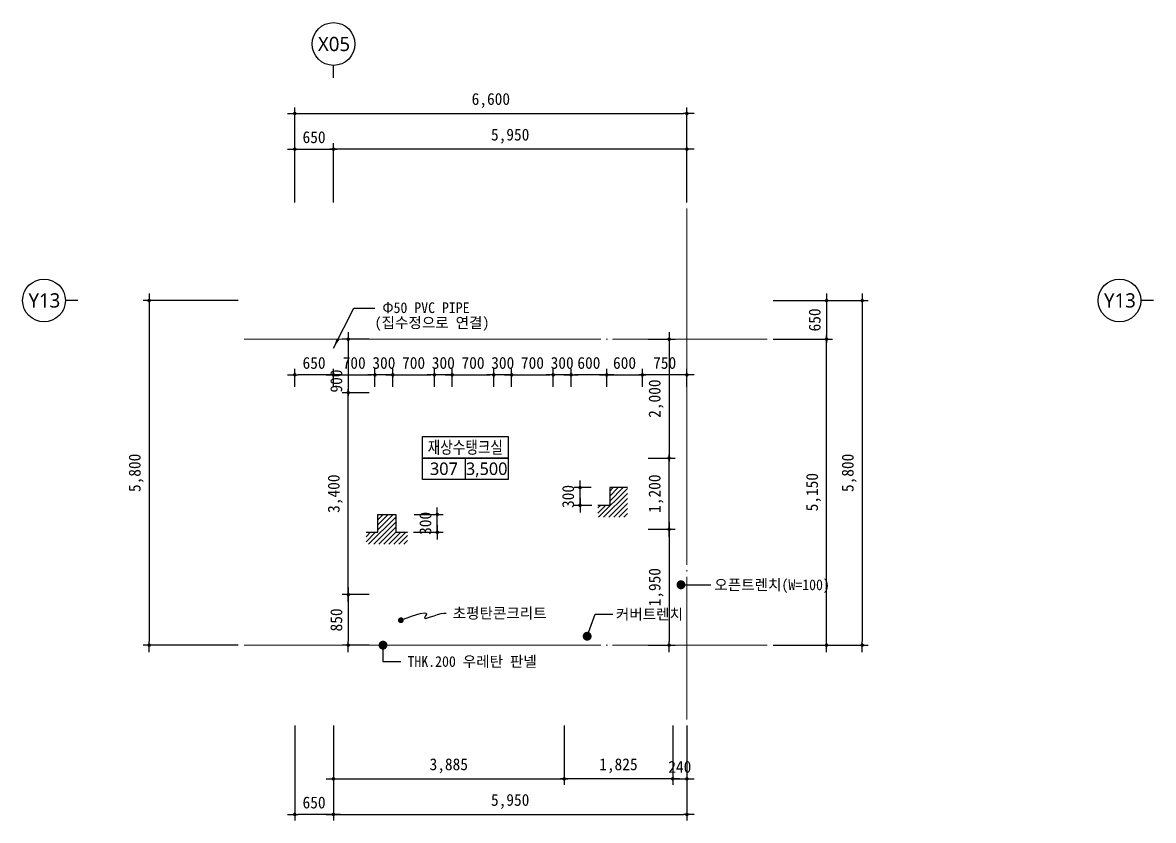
# Model space of a CAD drawing. Header units: inches. Extents: x 158004 to 351834, y 1422 to 34314.
# Drawn here: x 309204 to 328234, y 20384 to 33814 of the extents above; entities that cross this region are included whole.
import ezdxf
from ezdxf.enums import TextEntityAlignment as Align

# ---------------------------------------------------------------- set-up
doc = ezdxf.new("R2010")
doc.units = ezdxf.units.IN
doc.header["$LTSCALE"] = 2
doc.header["$MEASUREMENT"] = 0
doc.linetypes.add('CEN', pattern=[62, 60, -1, 0, -1])
doc.layers.get('0').update_dxf_attribs({"linetype": 'CONTINUOUS'})
for name, color, linetype, lineweight in [('A-AXIS-BUBL', 7, 'CONTINUOUS', 25), ('A-AXIS-LINE', 1, 'CEN', 15), ('A-DIMS', 7, 'CONTINUOUS', 25), ('A-MKXS-LEAD', 7, 'CONTINUOUS', 25), ('A-MKXX-NAME', 3, 'CONTINUOUS', 25), ('A-MKXX-SYMB', 7, 'CONTINUOUS', 25), ('A-XXXX-HATC', 8, 'CONTINUOUS', 18), ('A-XXXX-SYMB', 7, 'CONTINUOUS', 25), ('A-XXXX-TXT2', 3, 'CONTINUOUS', 25)]:
    doc.layers.add(name, color=color, linetype=linetype, lineweight=lineweight)
doc.styles.add('HY울릉도L', font='H2GTRE.TTF')
doc.styles.add('돋움체', font='')
doc.styles.add('맑은고딕', font='malgun.ttf')
doc.styles.get('돋움체').set_extended_font_data('DotumChe')
doc.dimstyles.new('CDIM', dxfattribs={"dimtxt": 2, "dimasz": 0.6, "dimexe": 1, "dimexo": 1, "dimgap": 1, "dimtad": 1, "dimdec": 0, "dimrnd": 0.5, "dimzin": 0, "dimdsep": 32, "dimlunit": 6, "dimtxsty": 'HY울릉도L', "dimblk1": '_CIDOT', "dimblk2": '_CIDOT', "dimsah": 1, "dimcen": 4.5, "dimclrd": 2, "dimclre": 2, "dimclrt": 7, "dimadec": 0, "dimazin": 0, "dimtfac": 1, "dimtdec": 0, "dimtix": 1, "dimtmove": 2, "dimatfit": 1, "dimldrblk": '_CIDOT', "dimfxl": 1, "dimtolj": 1, "dimtzin": 0, "dimlwd": -1, "dimarcsym": 0})

# ---------------------------------------------------------------- blocks, each defined once
blk = doc.blocks.new('_CIDOT')
at = {"color": 0, "linetype": 'ByBlock'}
blk.add_line((2, 0), (-1, 0), dxfattribs=at)
at = {"color": 0, "linetype": 'ByBlock', "const_width": 0.5}
blk.add_lwpolyline([(-0.25, 0, 1), (0.25, 0, 1)], format="xyb", close=True, dxfattribs=at)
blk = doc.blocks.new('*D281')
at = {"layer": 'A-DIMS', "lineweight": -2, "transparency": 16777216}
for p, q in [((313784, 30784), (313784, 32384)), ((320384, 30784), (320384, 32384))]:
    blk.add_line(p, q, dxfattribs=at)
at = {"layer": 'A-DIMS', "transparency": 16777216}
blk.add_line((313844, 32284), (320324, 32284), dxfattribs=at)
at = {"layer": 'A-DIMS', "transparency": 16777216, "xscale": 60, "yscale": 60, "zscale": 60, "rotation": 180}
blk.add_blockref('_CIDOT', (313784, 32284), dxfattribs=at)
at = {"layer": 'A-DIMS', "transparency": 16777216, "xscale": 60, "yscale": 60, "zscale": 60}
blk.add_blockref('_CIDOT', (320384, 32284), dxfattribs=at)
at = {"layer": 'A-DIMS', "color": 3, "transparency": 16777216, "insert": (317084, 32503), "char_height": 200, "attachment_point": 5, "style": '돋움체'}
blk.add_mtext('\\A1;6,600', dxfattribs=at)
blk = doc.blocks.new('*D282')
at = {"layer": 'A-DIMS', "lineweight": -2, "transparency": 16777216}
for p, q in [((314434, 30784), (314434, 31784)), ((320384, 30784), (320384, 31784))]:
    blk.add_line(p, q, dxfattribs=at)
at = {"layer": 'A-DIMS', "transparency": 16777216}
blk.add_line((320324, 31684), (314494, 31684), dxfattribs=at)
at = {"layer": 'A-DIMS', "transparency": 16777216, "xscale": 60, "yscale": 60, "zscale": 60, "rotation": 180}
blk.add_blockref('_CIDOT', (314434, 31684), dxfattribs=at)
at = {"layer": 'A-DIMS', "transparency": 16777216, "xscale": 60, "yscale": 60, "zscale": 60}
blk.add_blockref('_CIDOT', (320384, 31684), dxfattribs=at)
at = {"layer": 'A-DIMS', "color": 3, "transparency": 16777216, "insert": (317409, 31903), "char_height": 200, "attachment_point": 5, "style": '돋움체'}
blk.add_mtext('\\A1;5,950', dxfattribs=at)
blk = doc.blocks.new('*D283')
at = {"layer": 'A-DIMS', "lineweight": -2, "transparency": 16777216}
for p, q in [((313784, 30784), (313784, 31784)), ((314434, 30784), (314434, 31784))]:
    blk.add_line(p, q, dxfattribs=at)
at = {"layer": 'A-DIMS', "transparency": 16777216}
blk.add_line((313844, 31684), (314374, 31684), dxfattribs=at)
at = {"layer": 'A-DIMS', "transparency": 16777216, "xscale": 60, "yscale": 60, "zscale": 60, "rotation": 180}
blk.add_blockref('_CIDOT', (313784, 31684), dxfattribs=at)
at = {"layer": 'A-DIMS', "transparency": 16777216, "xscale": 60, "yscale": 60, "zscale": 60}
blk.add_blockref('_CIDOT', (314434, 31684), dxfattribs=at)
at = {"layer": 'A-DIMS', "color": 3, "transparency": 16777216, "insert": (314109, 31884), "char_height": 200, "attachment_point": 5, "style": '돋움체'}
blk.add_mtext('\\A1;650', dxfattribs=at)
blk = doc.blocks.new('*D284')
at = {"layer": 'A-DIMS', "lineweight": -2, "transparency": 16777216}
for p, q in [((312834, 29134), (311234, 29134)), ((312834, 23334), (311234, 23334))]:
    blk.add_line(p, q, dxfattribs=at)
at = {"layer": 'A-DIMS', "transparency": 16777216}
blk.add_line((311334, 29074), (311334, 23394), dxfattribs=at)
at = {"layer": 'A-DIMS', "transparency": 16777216, "xscale": 60, "yscale": 60, "zscale": 60}
for p, rotation in [((311334, 29134), 90), ((311334, 23334), 270)]:
    blk.add_blockref('_CIDOT', p, dxfattribs=dict(at, rotation=rotation))
at = {"layer": 'A-DIMS', "color": 3, "transparency": 16777216, "insert": (311115, 26234), "char_height": 200, "attachment_point": 5, "rotation": 90, "style": '돋움체'}
blk.add_mtext('\\A1;5,800', dxfattribs=at)
blk = doc.blocks.new('*D285')
at = {"layer": 'A-DIMS', "lineweight": -2, "transparency": 16777216}
for p, q in [((314434, 21984), (314434, 20984)), ((318319, 21984), (318319, 20984))]:
    blk.add_line(p, q, dxfattribs=at)
at = {"layer": 'A-DIMS', "transparency": 16777216}
blk.add_line((314494, 21084), (318259, 21084), dxfattribs=at)
at = {"layer": 'A-DIMS', "transparency": 16777216, "xscale": 60, "yscale": 60, "zscale": 60, "rotation": 180}
blk.add_blockref('_CIDOT', (314434, 21084), dxfattribs=at)
at = {"layer": 'A-DIMS', "transparency": 16777216, "xscale": 60, "yscale": 60, "zscale": 60}
blk.add_blockref('_CIDOT', (318319, 21084), dxfattribs=at)
at = {"layer": 'A-DIMS', "color": 3, "transparency": 16777216, "insert": (316376, 21303), "char_height": 200, "attachment_point": 5, "style": '돋움체'}
blk.add_mtext('\\A1;3,885', dxfattribs=at)
blk = doc.blocks.new('*D286')
at = {"layer": 'A-DIMS', "lineweight": -2, "transparency": 16777216}
for p, q in [((318319, 21984), (318319, 20984)), ((320144, 21984), (320144, 20984))]:
    blk.add_line(p, q, dxfattribs=at)
at = {"layer": 'A-DIMS', "transparency": 16777216}
blk.add_line((320084, 21084), (318379, 21084), dxfattribs=at)
at = {"layer": 'A-DIMS', "transparency": 16777216, "xscale": 60, "yscale": 60, "zscale": 60, "rotation": 180}
blk.add_blockref('_CIDOT', (318319, 21084), dxfattribs=at)
at = {"layer": 'A-DIMS', "transparency": 16777216, "xscale": 60, "yscale": 60, "zscale": 60}
blk.add_blockref('_CIDOT', (320144, 21084), dxfattribs=at)
at = {"layer": 'A-DIMS', "color": 3, "transparency": 16777216, "insert": (319231, 21303), "char_height": 200, "attachment_point": 5, "style": '돋움체'}
blk.add_mtext('\\A1;1,825', dxfattribs=at)
blk = doc.blocks.new('*D287')
at = {"layer": 'A-DIMS', "lineweight": -2, "transparency": 16777216}
for p, q in [((320144, 21984), (320144, 20984)), ((320384, 21984), (320384, 20984))]:
    blk.add_line(p, q, dxfattribs=at)
at = {"layer": 'A-DIMS', "transparency": 16777216}
for p, q in [((320084, 21084), (320024, 21084)), ((320144, 21084), (320384, 21084)), ((320444, 21084), (320504, 21084))]:
    blk.add_line(p, q, dxfattribs=at)
at = {"layer": 'A-DIMS', "transparency": 16777216, "xscale": 60, "yscale": 60, "zscale": 60}
blk.add_blockref('_CIDOT', (320144, 21084), dxfattribs=at)
at = {"layer": 'A-DIMS', "transparency": 16777216, "xscale": 60, "yscale": 60, "zscale": 60, "rotation": 180}
blk.add_blockref('_CIDOT', (320384, 21084), dxfattribs=at)
at = {"layer": 'A-DIMS', "color": 3, "transparency": 16777216, "insert": (320264, 21284), "char_height": 200, "attachment_point": 5, "style": '돋움체'}
blk.add_mtext('\\A1;240', dxfattribs=at)
blk = doc.blocks.new('*D288')
at = {"layer": 'A-DIMS', "lineweight": -2, "transparency": 16777216}
for p, q in [((321834, 29134), (323434, 29134)), ((321834, 23334), (323434, 23334))]:
    blk.add_line(p, q, dxfattribs=at)
at = {"layer": 'A-DIMS', "transparency": 16777216}
blk.add_line((323334, 29074), (323334, 23394), dxfattribs=at)
at = {"layer": 'A-DIMS', "transparency": 16777216, "xscale": 60, "yscale": 60, "zscale": 60}
for p, rotation in [((323334, 29134), 90), ((323334, 23334), 270)]:
    blk.add_blockref('_CIDOT', p, dxfattribs=dict(at, rotation=rotation))
at = {"layer": 'A-DIMS', "color": 3, "transparency": 16777216, "insert": (323115, 26234), "char_height": 200, "attachment_point": 5, "rotation": 90, "style": '돋움체'}
blk.add_mtext('\\A1;5,800', dxfattribs=at)
blk = doc.blocks.new('*D289')
at = {"layer": 'A-DIMS', "lineweight": -2, "transparency": 16777216}
for p, q in [((321834, 28484), (322834, 28484)), ((321834, 23334), (322834, 23334))]:
    blk.add_line(p, q, dxfattribs=at)
at = {"layer": 'A-DIMS', "transparency": 16777216}
blk.add_line((322734, 23394), (322734, 28424), dxfattribs=at)
at = {"layer": 'A-DIMS', "transparency": 16777216, "xscale": 60, "yscale": 60, "zscale": 60}
for p, rotation in [((322734, 28484), 90), ((322734, 23334), 270)]:
    blk.add_blockref('_CIDOT', p, dxfattribs=dict(at, rotation=rotation))
at = {"layer": 'A-DIMS', "color": 3, "transparency": 16777216, "insert": (322515, 25909), "char_height": 200, "attachment_point": 5, "rotation": 90, "style": '돋움체'}
blk.add_mtext('\\A1;5,150', dxfattribs=at)
blk = doc.blocks.new('*D290')
at = {"layer": 'A-DIMS', "lineweight": -2, "transparency": 16777216}
for p, q in [((321834, 29134), (322834, 29134)), ((321834, 28484), (322834, 28484))]:
    blk.add_line(p, q, dxfattribs=at)
at = {"layer": 'A-DIMS', "transparency": 16777216}
blk.add_line((322734, 29074), (322734, 28544), dxfattribs=at)
at = {"layer": 'A-DIMS', "transparency": 16777216, "xscale": 60, "yscale": 60, "zscale": 60}
for p, rotation in [((322734, 29134), 90), ((322734, 28484), 270)]:
    blk.add_blockref('_CIDOT', p, dxfattribs=dict(at, rotation=rotation))
at = {"layer": 'A-DIMS', "color": 3, "transparency": 16777216, "insert": (322534, 28809), "char_height": 200, "attachment_point": 5, "rotation": 90, "style": '돋움체'}
blk.add_mtext('\\A1;650', dxfattribs=at)
blk = doc.blocks.new('*D291')
at = {"layer": 'A-DIMS', "lineweight": -2, "transparency": 16777216}
for p, q in [((315134, 27684), (315134, 27984)), ((315434, 27684), (315434, 27984))]:
    blk.add_line(p, q, dxfattribs=at)
at = {"layer": 'A-DIMS', "transparency": 16777216}
for p, q in [((315074, 27884), (315014, 27884)), ((315434, 27884), (315134, 27884)), ((315494, 27884), (315554, 27884))]:
    blk.add_line(p, q, dxfattribs=at)
at = {"layer": 'A-DIMS', "transparency": 16777216, "xscale": 60, "yscale": 60, "zscale": 60}
blk.add_blockref('_CIDOT', (315134, 27884), dxfattribs=at)
at = {"layer": 'A-DIMS', "transparency": 16777216, "xscale": 60, "yscale": 60, "zscale": 60, "rotation": 180}
blk.add_blockref('_CIDOT', (315434, 27884), dxfattribs=at)
at = {"layer": 'A-DIMS', "color": 3, "transparency": 16777216, "insert": (315284, 28084), "char_height": 200, "attachment_point": 5, "style": '돋움체'}
blk.add_mtext('\\A1;300', dxfattribs=at)
blk = doc.blocks.new('*D292')
at = {"layer": 'A-DIMS', "lineweight": -2, "transparency": 16777216}
for p, q in [((315434, 27684), (315434, 27984)), ((316134, 27684), (316134, 27984))]:
    blk.add_line(p, q, dxfattribs=at)
at = {"layer": 'A-DIMS', "transparency": 16777216}
blk.add_line((315494, 27884), (316074, 27884), dxfattribs=at)
at = {"layer": 'A-DIMS', "transparency": 16777216, "xscale": 60, "yscale": 60, "zscale": 60, "rotation": 180}
blk.add_blockref('_CIDOT', (315434, 27884), dxfattribs=at)
at = {"layer": 'A-DIMS', "transparency": 16777216, "xscale": 60, "yscale": 60, "zscale": 60}
blk.add_blockref('_CIDOT', (316134, 27884), dxfattribs=at)
at = {"layer": 'A-DIMS', "color": 3, "transparency": 16777216, "insert": (315784, 28084), "char_height": 200, "attachment_point": 5, "style": '돋움체'}
blk.add_mtext('\\A1;700', dxfattribs=at)
blk = doc.blocks.new('*D293')
at = {"layer": 'A-DIMS', "lineweight": -2, "transparency": 16777216}
for p, q in [((316134, 27684), (316134, 27984)), ((316434, 27684), (316434, 27984))]:
    blk.add_line(p, q, dxfattribs=at)
at = {"layer": 'A-DIMS', "transparency": 16777216}
for p, q in [((316074, 27884), (316014, 27884)), ((316434, 27884), (316134, 27884)), ((316494, 27884), (316554, 27884))]:
    blk.add_line(p, q, dxfattribs=at)
at = {"layer": 'A-DIMS', "transparency": 16777216, "xscale": 60, "yscale": 60, "zscale": 60}
blk.add_blockref('_CIDOT', (316134, 27884), dxfattribs=at)
at = {"layer": 'A-DIMS', "transparency": 16777216, "xscale": 60, "yscale": 60, "zscale": 60, "rotation": 180}
blk.add_blockref('_CIDOT', (316434, 27884), dxfattribs=at)
at = {"layer": 'A-DIMS', "color": 3, "transparency": 16777216, "insert": (316284, 28084), "char_height": 200, "attachment_point": 5, "style": '돋움체'}
blk.add_mtext('\\A1;300', dxfattribs=at)
blk = doc.blocks.new('*D294')
at = {"layer": 'A-DIMS', "lineweight": -2, "transparency": 16777216}
for p, q in [((316434, 27684), (316434, 27984)), ((317134, 27684), (317134, 27984))]:
    blk.add_line(p, q, dxfattribs=at)
at = {"layer": 'A-DIMS', "transparency": 16777216}
blk.add_line((316494, 27884), (317074, 27884), dxfattribs=at)
at = {"layer": 'A-DIMS', "transparency": 16777216, "xscale": 60, "yscale": 60, "zscale": 60, "rotation": 180}
blk.add_blockref('_CIDOT', (316434, 27884), dxfattribs=at)
at = {"layer": 'A-DIMS', "transparency": 16777216, "xscale": 60, "yscale": 60, "zscale": 60}
blk.add_blockref('_CIDOT', (317134, 27884), dxfattribs=at)
at = {"layer": 'A-DIMS', "color": 3, "transparency": 16777216, "insert": (316784, 28084), "char_height": 200, "attachment_point": 5, "style": '돋움체'}
blk.add_mtext('\\A1;700', dxfattribs=at)
blk = doc.blocks.new('*D295')
at = {"layer": 'A-DIMS', "lineweight": -2, "transparency": 16777216}
for p, q in [((317134, 27684), (317134, 27984)), ((317434, 27684), (317434, 27984))]:
    blk.add_line(p, q, dxfattribs=at)
at = {"layer": 'A-DIMS', "transparency": 16777216}
for p, q in [((317074, 27884), (317014, 27884)), ((317434, 27884), (317134, 27884)), ((317494, 27884), (317554, 27884))]:
    blk.add_line(p, q, dxfattribs=at)
at = {"layer": 'A-DIMS', "transparency": 16777216, "xscale": 60, "yscale": 60, "zscale": 60}
blk.add_blockref('_CIDOT', (317134, 27884), dxfattribs=at)
at = {"layer": 'A-DIMS', "transparency": 16777216, "xscale": 60, "yscale": 60, "zscale": 60, "rotation": 180}
blk.add_blockref('_CIDOT', (317434, 27884), dxfattribs=at)
at = {"layer": 'A-DIMS', "color": 3, "transparency": 16777216, "insert": (317284, 28084), "char_height": 200, "attachment_point": 5, "style": '돋움체'}
blk.add_mtext('\\A1;300', dxfattribs=at)
blk = doc.blocks.new('*D296')
at = {"layer": 'A-DIMS', "lineweight": -2, "transparency": 16777216}
for p, q in [((317434, 27684), (317434, 27984)), ((318134, 27684), (318134, 27984))]:
    blk.add_line(p, q, dxfattribs=at)
at = {"layer": 'A-DIMS', "transparency": 16777216}
blk.add_line((317494, 27884), (318074, 27884), dxfattribs=at)
at = {"layer": 'A-DIMS', "transparency": 16777216, "xscale": 60, "yscale": 60, "zscale": 60, "rotation": 180}
blk.add_blockref('_CIDOT', (317434, 27884), dxfattribs=at)
at = {"layer": 'A-DIMS', "transparency": 16777216, "xscale": 60, "yscale": 60, "zscale": 60}
blk.add_blockref('_CIDOT', (318134, 27884), dxfattribs=at)
at = {"layer": 'A-DIMS', "color": 3, "transparency": 16777216, "insert": (317784, 28084), "char_height": 200, "attachment_point": 5, "style": '돋움체'}
blk.add_mtext('\\A1;700', dxfattribs=at)
blk = doc.blocks.new('*D297')
at = {"layer": 'A-DIMS', "lineweight": -2, "transparency": 16777216}
for p, q in [((318134, 27684), (318134, 27984)), ((318434, 27684), (318434, 27984))]:
    blk.add_line(p, q, dxfattribs=at)
at = {"layer": 'A-DIMS', "transparency": 16777216}
for p, q in [((318074, 27884), (318014, 27884)), ((318434, 27884), (318134, 27884)), ((318494, 27884), (318554, 27884))]:
    blk.add_line(p, q, dxfattribs=at)
at = {"layer": 'A-DIMS', "transparency": 16777216, "xscale": 60, "yscale": 60, "zscale": 60}
blk.add_blockref('_CIDOT', (318134, 27884), dxfattribs=at)
at = {"layer": 'A-DIMS', "transparency": 16777216, "xscale": 60, "yscale": 60, "zscale": 60, "rotation": 180}
blk.add_blockref('_CIDOT', (318434, 27884), dxfattribs=at)
at = {"layer": 'A-DIMS', "color": 3, "transparency": 16777216, "insert": (318284, 28084), "char_height": 200, "attachment_point": 5, "style": '돋움체'}
blk.add_mtext('\\A1;300', dxfattribs=at)
blk = doc.blocks.new('*D298')
at = {"layer": 'A-DIMS', "lineweight": -2, "transparency": 16777216}
for p, q in [((319034, 27684), (319034, 27984)), ((319634, 27684), (319634, 27984))]:
    blk.add_line(p, q, dxfattribs=at)
at = {"layer": 'A-DIMS', "transparency": 16777216}
blk.add_line((319094, 27884), (319574, 27884), dxfattribs=at)
at = {"layer": 'A-DIMS', "transparency": 16777216, "xscale": 60, "yscale": 60, "zscale": 60, "rotation": 180}
blk.add_blockref('_CIDOT', (319034, 27884), dxfattribs=at)
at = {"layer": 'A-DIMS', "transparency": 16777216, "xscale": 60, "yscale": 60, "zscale": 60}
blk.add_blockref('_CIDOT', (319634, 27884), dxfattribs=at)
at = {"layer": 'A-DIMS', "color": 3, "transparency": 16777216, "insert": (319334, 28084), "char_height": 200, "attachment_point": 5, "style": '돋움체'}
blk.add_mtext('\\A1;600', dxfattribs=at)
blk = doc.blocks.new('*D299')
at = {"layer": 'A-DIMS', "lineweight": -2, "transparency": 16777216}
for p, q in [((314434, 27684), (314434, 27984)), ((315134, 27684), (315134, 27984))]:
    blk.add_line(p, q, dxfattribs=at)
at = {"layer": 'A-DIMS', "transparency": 16777216}
blk.add_line((314494, 27884), (315074, 27884), dxfattribs=at)
at = {"layer": 'A-DIMS', "transparency": 16777216, "xscale": 60, "yscale": 60, "zscale": 60, "rotation": 180}
blk.add_blockref('_CIDOT', (314434, 27884), dxfattribs=at)
at = {"layer": 'A-DIMS', "transparency": 16777216, "xscale": 60, "yscale": 60, "zscale": 60}
blk.add_blockref('_CIDOT', (315134, 27884), dxfattribs=at)
at = {"layer": 'A-DIMS', "color": 3, "transparency": 16777216, "insert": (314784, 28084), "char_height": 200, "attachment_point": 5, "style": '돋움체'}
blk.add_mtext('\\A1;700', dxfattribs=at)
blk = doc.blocks.new('*D300')
at = {"layer": 'A-DIMS', "lineweight": -2, "transparency": 16777216}
for p, q in [((318434, 27684), (318434, 27984)), ((319034, 27684), (319034, 27984))]:
    blk.add_line(p, q, dxfattribs=at)
at = {"layer": 'A-DIMS', "transparency": 16777216}
blk.add_line((318974, 27884), (318494, 27884), dxfattribs=at)
at = {"layer": 'A-DIMS', "transparency": 16777216, "xscale": 60, "yscale": 60, "zscale": 60, "rotation": 180}
blk.add_blockref('_CIDOT', (318434, 27884), dxfattribs=at)
at = {"layer": 'A-DIMS', "transparency": 16777216, "xscale": 60, "yscale": 60, "zscale": 60}
blk.add_blockref('_CIDOT', (319034, 27884), dxfattribs=at)
at = {"layer": 'A-DIMS', "color": 3, "transparency": 16777216, "insert": (318734, 28084), "char_height": 200, "attachment_point": 5, "style": '돋움체'}
blk.add_mtext('\\A1;600', dxfattribs=at)
blk = doc.blocks.new('*D301')
at = {"layer": 'A-DIMS', "lineweight": -2, "transparency": 16777216}
for p, q in [((319634, 27684), (319634, 27984)), ((320384, 27684), (320384, 27984))]:
    blk.add_line(p, q, dxfattribs=at)
at = {"layer": 'A-DIMS', "transparency": 16777216}
blk.add_line((320324, 27884), (319694, 27884), dxfattribs=at)
at = {"layer": 'A-DIMS', "transparency": 16777216, "xscale": 60, "yscale": 60, "zscale": 60, "rotation": 180}
blk.add_blockref('_CIDOT', (319634, 27884), dxfattribs=at)
at = {"layer": 'A-DIMS', "transparency": 16777216, "xscale": 60, "yscale": 60, "zscale": 60}
blk.add_blockref('_CIDOT', (320384, 27884), dxfattribs=at)
at = {"layer": 'A-DIMS', "color": 3, "transparency": 16777216, "insert": (320009, 28084), "char_height": 200, "attachment_point": 5, "style": '돋움체'}
blk.add_mtext('\\A1;750', dxfattribs=at)
blk = doc.blocks.new('*D302')
at = {"layer": 'A-DIMS', "lineweight": -2, "transparency": 16777216}
for p, q in [((319734, 26484), (320184, 26484)), ((319734, 25284), (320184, 25284))]:
    blk.add_line(p, q, dxfattribs=at)
at = {"layer": 'A-DIMS', "transparency": 16777216}
blk.add_line((320084, 25344), (320084, 26424), dxfattribs=at)
at = {"layer": 'A-DIMS', "transparency": 16777216, "xscale": 60, "yscale": 60, "zscale": 60}
for p, rotation in [((320084, 26484), 90), ((320084, 25284), 270)]:
    blk.add_blockref('_CIDOT', p, dxfattribs=dict(at, rotation=rotation))
at = {"layer": 'A-DIMS', "color": 3, "transparency": 16777216, "insert": (319865, 25884), "char_height": 200, "attachment_point": 5, "rotation": 90, "style": '돋움체'}
blk.add_mtext('\\A1;1,200', dxfattribs=at)
blk = doc.blocks.new('*D303')
at = {"layer": 'A-DIMS', "lineweight": -2, "transparency": 16777216}
for p, q in [((319734, 28484), (320184, 28484)), ((319734, 26484), (320184, 26484))]:
    blk.add_line(p, q, dxfattribs=at)
at = {"layer": 'A-DIMS', "transparency": 16777216}
blk.add_line((320084, 28424), (320084, 26544), dxfattribs=at)
at = {"layer": 'A-DIMS', "transparency": 16777216, "xscale": 60, "yscale": 60, "zscale": 60}
for p, rotation in [((320084, 28484), 90), ((320084, 26484), 270)]:
    blk.add_blockref('_CIDOT', p, dxfattribs=dict(at, rotation=rotation))
at = {"layer": 'A-DIMS', "color": 3, "transparency": 16777216, "insert": (319865, 27484), "char_height": 200, "attachment_point": 5, "rotation": 90, "style": '돋움체'}
blk.add_mtext('\\A1;2,000', dxfattribs=at)
blk = doc.blocks.new('*D304')
at = {"layer": 'A-DIMS', "lineweight": -2, "transparency": 16777216}
for p, q in [((319734, 25284), (320184, 25284)), ((319734, 23334), (320184, 23334))]:
    blk.add_line(p, q, dxfattribs=at)
at = {"layer": 'A-DIMS', "transparency": 16777216}
blk.add_line((320084, 25224), (320084, 23394), dxfattribs=at)
at = {"layer": 'A-DIMS', "transparency": 16777216, "xscale": 60, "yscale": 60, "zscale": 60}
for p, rotation in [((320084, 25284), 90), ((320084, 23334), 270)]:
    blk.add_blockref('_CIDOT', p, dxfattribs=dict(at, rotation=rotation))
at = {"layer": 'A-DIMS', "color": 3, "transparency": 16777216, "insert": (319865, 24309), "char_height": 200, "attachment_point": 5, "rotation": 90, "style": '돋움체'}
blk.add_mtext('\\A1;1,950', dxfattribs=at)
blk = doc.blocks.new('*D305')
at = {"layer": 'A-DIMS', "lineweight": -2, "transparency": 16777216}
for p, q in [((315034, 27584), (314584, 27584)), ((315034, 24184), (314584, 24184))]:
    blk.add_line(p, q, dxfattribs=at)
at = {"layer": 'A-DIMS', "transparency": 16777216}
blk.add_line((314684, 24244), (314684, 27524), dxfattribs=at)
at = {"layer": 'A-DIMS', "transparency": 16777216, "xscale": 60, "yscale": 60, "zscale": 60}
for p, rotation in [((314684, 27584), 90), ((314684, 24184), 270)]:
    blk.add_blockref('_CIDOT', p, dxfattribs=dict(at, rotation=rotation))
at = {"layer": 'A-DIMS', "color": 3, "transparency": 16777216, "insert": (314465, 25884), "char_height": 200, "attachment_point": 5, "rotation": 90, "style": '돋움체'}
blk.add_mtext('\\A1;3,400', dxfattribs=at)
blk = doc.blocks.new('*D306')
at = {"layer": 'A-DIMS', "lineweight": -2, "transparency": 16777216}
for p, q in [((315034, 28484), (314584, 28484)), ((315034, 27584), (314584, 27584))]:
    blk.add_line(p, q, dxfattribs=at)
at = {"layer": 'A-DIMS', "transparency": 16777216}
blk.add_line((314684, 28424), (314684, 27644), dxfattribs=at)
at = {"layer": 'A-DIMS', "transparency": 16777216, "xscale": 60, "yscale": 60, "zscale": 60}
for p, rotation in [((314684, 28484), 90), ((314684, 27584), 270)]:
    blk.add_blockref('_CIDOT', p, dxfattribs=dict(at, rotation=rotation))
at = {"layer": 'A-DIMS', "color": 3, "transparency": 16777216, "insert": (314484, 27780), "char_height": 200, "attachment_point": 5, "rotation": 90, "style": '돋움체'}
blk.add_mtext('\\A1;900', dxfattribs=at)
blk = doc.blocks.new('*D307')
at = {"layer": 'A-DIMS', "lineweight": -2, "transparency": 16777216}
for p, q in [((315034, 24184), (314584, 24184)), ((315034, 23334), (314584, 23334))]:
    blk.add_line(p, q, dxfattribs=at)
at = {"layer": 'A-DIMS', "transparency": 16777216}
blk.add_line((314684, 24124), (314684, 23394), dxfattribs=at)
at = {"layer": 'A-DIMS', "transparency": 16777216, "xscale": 60, "yscale": 60, "zscale": 60}
for p, rotation in [((314684, 24184), 90), ((314684, 23334), 270)]:
    blk.add_blockref('_CIDOT', p, dxfattribs=dict(at, rotation=rotation))
at = {"layer": 'A-DIMS', "color": 3, "transparency": 16777216, "insert": (314484, 23759), "char_height": 200, "attachment_point": 5, "rotation": 90, "style": '돋움체'}
blk.add_mtext('\\A1;850', dxfattribs=at)
blk = doc.blocks.new('*D308')
at = {"layer": 'A-DIMS', "lineweight": -2, "transparency": 16777216}
for p, q in [((314434, 21984), (314434, 20384)), ((320384, 21984), (320384, 20384))]:
    blk.add_line(p, q, dxfattribs=at)
at = {"layer": 'A-DIMS', "transparency": 16777216}
blk.add_line((314494, 20484), (320324, 20484), dxfattribs=at)
at = {"layer": 'A-DIMS', "transparency": 16777216, "xscale": 60, "yscale": 60, "zscale": 60, "rotation": 180}
blk.add_blockref('_CIDOT', (314434, 20484), dxfattribs=at)
at = {"layer": 'A-DIMS', "transparency": 16777216, "xscale": 60, "yscale": 60, "zscale": 60}
blk.add_blockref('_CIDOT', (320384, 20484), dxfattribs=at)
at = {"layer": 'A-DIMS', "color": 3, "transparency": 16777216, "insert": (317409, 20703), "char_height": 200, "attachment_point": 5, "style": '돋움체'}
blk.add_mtext('\\A1;5,950', dxfattribs=at)
blk = doc.blocks.new('*D309')
at = {"layer": 'A-DIMS', "lineweight": -2, "transparency": 16777216}
for p, q in [((313784, 21984), (313784, 20384)), ((314434, 21984), (314434, 20384))]:
    blk.add_line(p, q, dxfattribs=at)
at = {"layer": 'A-DIMS', "transparency": 16777216}
blk.add_line((314374, 20484), (313844, 20484), dxfattribs=at)
at = {"layer": 'A-DIMS', "transparency": 16777216, "xscale": 60, "yscale": 60, "zscale": 60, "rotation": 180}
blk.add_blockref('_CIDOT', (313784, 20484), dxfattribs=at)
at = {"layer": 'A-DIMS', "transparency": 16777216, "xscale": 60, "yscale": 60, "zscale": 60}
blk.add_blockref('_CIDOT', (314434, 20484), dxfattribs=at)
at = {"layer": 'A-DIMS', "color": 3, "transparency": 16777216, "insert": (314109, 20684), "char_height": 200, "attachment_point": 5, "style": '돋움체'}
blk.add_mtext('\\A1;650', dxfattribs=at)
blk = doc.blocks.new('*D389')
at = {"layer": 'A-DIMS', "lineweight": -2, "transparency": 16777216}
for p, q in [((313784, 27684), (313784, 27984)), ((314434, 27684), (314434, 27984))]:
    blk.add_line(p, q, dxfattribs=at)
at = {"layer": 'A-DIMS', "transparency": 16777216}
blk.add_line((314374, 27884), (313844, 27884), dxfattribs=at)
at = {"layer": 'A-DIMS', "transparency": 16777216, "xscale": 60, "yscale": 60, "zscale": 60, "rotation": 180}
blk.add_blockref('_CIDOT', (313784, 27884), dxfattribs=at)
at = {"layer": 'A-DIMS', "transparency": 16777216, "xscale": 60, "yscale": 60, "zscale": 60}
blk.add_blockref('_CIDOT', (314434, 27884), dxfattribs=at)
at = {"layer": 'A-DIMS', "color": 3, "transparency": 16777216, "insert": (314109, 28084), "char_height": 200, "attachment_point": 5, "style": '돋움체'}
blk.add_mtext('\\A1;650', dxfattribs=at)
blk = doc.blocks.new('*D134')
at = {"layer": 'A-DIMS', "lineweight": -2, "transparency": 16777216}
for p, q in [((315796, 25534), (316283, 25534)), ((315784, 25234), (316283, 25234))]:
    blk.add_line(p, q, dxfattribs=at)
at = {"layer": 'A-DIMS', "transparency": 16777216}
for p, q in [((316183, 25594), (316183, 25654)), ((316183, 25234), (316183, 25534)), ((316183, 25174), (316183, 25114))]:
    blk.add_line(p, q, dxfattribs=at)
at = {"layer": 'A-DIMS', "transparency": 16777216, "xscale": 60, "yscale": 60, "zscale": 60}
for p, rotation in [((316183, 25534), 270), ((316183, 25234), 90)]:
    blk.add_blockref('_CIDOT', p, dxfattribs=dict(at, rotation=rotation))
at = {"layer": 'A-DIMS', "color": 3, "transparency": 16777216, "insert": (315983, 25384), "char_height": 200, "attachment_point": 5, "rotation": 90, "style": '돋움체'}
blk.add_mtext('\\A1;300', dxfattribs=at)
blk = doc.blocks.new('*D135')
at = {"layer": 'A-DIMS', "transparency": 16777216}
for p, q in [((318585, 26047), (318585, 26107)), ((318585, 25687), (318585, 25987)), ((318585, 25627), (318585, 25567))]:
    blk.add_line(p, q, dxfattribs=at)
at = {"layer": 'A-DIMS', "lineweight": -2, "transparency": 16777216}
for p, q in [((318772, 25987), (318485, 25987)), ((318784, 25687), (318485, 25687))]:
    blk.add_line(p, q, dxfattribs=at)
at = {"layer": 'A-DIMS', "transparency": 16777216, "xscale": 60, "yscale": 60, "zscale": 60}
for p, rotation in [((318585, 25987), 270), ((318585, 25687), 90)]:
    blk.add_blockref('_CIDOT', p, dxfattribs=dict(at, rotation=rotation))
at = {"layer": 'A-DIMS', "color": 3, "transparency": 16777216, "insert": (318385, 25837), "char_height": 200, "attachment_point": 5, "rotation": 90, "style": '돋움체'}
blk.add_mtext('\\A1;300', dxfattribs=at)

msp = doc.modelspace()

# ---------------------------------------------------------------- hatches: boundary and pattern name
at = {"layer": 'A-XXXX-HATC'}
h = msp.add_hatch(dxfattribs=at)
h.set_pattern_fill('BRICK', color=256, scale=60.000001, style=0)
h.set_pattern_definition([(45, (206520.59, -54645.706), (-42.426407, 42.426407), [])])
h.paths.add_polyline_path([(319384, 25487.1), (319384, 25987.1), (319084, 25987.1), (319084, 25687.1), (318884, 25687.1), (318884, 25487.1)])
h = msp.add_hatch(dxfattribs=at)
h.set_pattern_fill('BRICK', color=256, scale=60.000001, style=0)
h.set_pattern_definition([(45, (205620.59, -55098.81), (-42.426407, 42.426407), [])])
h.paths.add_polyline_path([(314984, 25234), (314984, 25034), (315684, 25034), (315684, 25234), (315484, 25234), (315484, 25534), (315184, 25534), (315184, 25234)])

# ---------------------------------------------------------------- linework, layer by layer
msp.add_lwpolyline([(314434, 28334.1), (314779.8, 29009), (315131.2, 29009)])
msp.add_lwpolyline([(314434, 28334.1, 0, 50, 0), (314510.8, 28484.1, 50, 50, 0)], format="xyseb")
at = {"layer": 'A-AXIS-BUBL', "ltscale": 0.2}
for p, q in [((314434, 32884), (314434, 33094)), ((310134, 29134), (309924, 29134)), ((328234, 29134), (328024, 29134))]:
    msp.add_line(p, q, dxfattribs=at)
for centre in [(314437.5, 33454), (309564, 29137.5), (327664, 29137.5)]:
    msp.add_circle(centre, 360, dxfattribs=at)
at = {"layer": 'A-AXIS-LINE', "ltscale": 50}
for p, q in [((320384, 30684), (320384, 22084)), ((312934, 28484), (321734, 28484)), ((312934, 23334), (321734, 23334))]:
    msp.add_line(p, q, dxfattribs=at)
at = {"layer": 'A-MKXS-LEAD'}
for p, q in [((320284, 24350.1), (320784, 24350.1)), ((318704.9, 23484), (318837.1, 23854.2)), ((318837.1, 23854.2), (319137.1, 23854.2)), ((315269, 23333.4), (315269, 23058.7)), ((315269, 23058.7), (315569, 23058.7))]:
    msp.add_line(p, q, dxfattribs=at)
for points, const_width in [([(320284, 24387.6, -1), (320284, 24312.6, -1)], 75), ([(315545, 23756, 1), (315594.8, 23751, 1)], 48), ([(315269, 23370.9, -1), (315269, 23295.9, -1)], 75), ([(318704.9, 23446.5, 1), (318704.9, 23521.5, 1)], 75)]:
    msp.add_lwpolyline(points, format="xyb", close=True, dxfattribs=dict(at, const_width=const_width))
msp.add_lwpolyline([(315569.9, 23753.5), (315765.4, 23827.2), (315892.8, 23867), (315965.3, 23879.9), (315996.1, 23872.9), (315998.4, 23853.1), (315985.4, 23827.5), (315970.3, 23803.1), (315966.4, 23787), (315983.7, 23784.3), (316020, 23793.1), (316069.7, 23809.5), (316127.5, 23829.8), (316187.9, 23849.9), (316245.5, 23866.3), (316294.9, 23874.9), (316330.6, 23872)], dxfattribs=at)
at = {"layer": 'A-MKXX-SYMB'}
msp.add_line((316654, 26484), (316654, 26124), dxfattribs=at)
for points in [[(317374, 26484), (315934, 26484), (315934, 26844), (317374, 26844)], [(317374, 26124), (315934, 26124), (315934, 26484), (317374, 26484)]]:
    msp.add_lwpolyline(points, close=True, dxfattribs=at)
at = {"layer": 'A-XXXX-SYMB'}
for points in [[(319384, 25987.1), (319234, 25987.1), (319084, 25987.1), (319084, 25687.1), (318884, 25687.1)], [(314984, 25234), (315184, 25234), (315184, 25534), (315334, 25534), (315484, 25534), (315484, 25234), (315684, 25234)]]:
    msp.add_lwpolyline(points, dxfattribs=at)

# ---------------------------------------------------------------- texts
at = {"layer": 'A-MKXX-NAME', "style": '맑은고딕', "width": 0.8}
msp.add_text('재상수탱크실', height=210, dxfattribs=at).set_placement((316654, 26664), align=Align.MIDDLE_CENTER)
at = {"layer": 'A-MKXX-NAME', "style": '맑은고딕'}
for s, p in [('307', (316294, 26304)), ('3,500', (317014, 26304))]:
    msp.add_text(s, height=210, dxfattribs=at).set_placement(p, align=Align.MIDDLE_CENTER)
at = {"layer": 'A-XXXX-TXT2', "ltscale": 0.2, "style": '맑은고딕'}
for s, p in [('X05', (314444.2, 33454.2)), ('Y13', (309570.7, 29137.7)), ('Y13', (327670.7, 29137.7))]:
    msp.add_text(s, height=240, dxfattribs=at).set_placement(p, align=Align.MIDDLE_CENTER)
at = {"layer": 'A-XXXX-TXT2', "style": '돋움체'}
for s, p in [('Φ50 PVC PIPE ', (315259.8, 29014.8)), ('(집수정으로 연결)', (315129, 28762.9)), ('오픈트렌치(W=100)', (320845.5, 24350.1)), ('초평탄콘크리트', (316441.4, 23872)), ('커버트렌치', (319187.5, 23854.2)), ('THK.200 우레탄 판넬', (315680.6, 23058.7))]:
    msp.add_text(s, height=180, dxfattribs=at).set_placement(p, align=Align.MIDDLE_LEFT)

# ---------------------------------------------------------------- dimensions: what is measured, and where the dimension line sits
at = {"layer": 'A-DIMS'}
for base, p1, p2, picture, middle in [((320384, 32284), (313784, 30684), (320384, 30684), '*D281', (317084, 32503)), ((314434, 31684), (313784, 30684), (314434, 30684), '*D283', (314109, 31884.1)), ((315134, 27884), (314434, 27584), (315134, 27584), '*D299', (314784, 28084.1)), ((316134, 27884), (315434, 27584), (316134, 27584), '*D292', (315784, 28084.1)), ((317134, 27884), (316434, 27584), (317134, 27584), '*D294', (316784, 28084.1)), ((318134, 27884), (317434, 27584), (318134, 27584), '*D296', (317784, 28084.1)), ((319634, 27884), (319034, 27584), (319634, 27584), '*D298', (319334, 28084.1)), ((318318.8, 21084), (314434, 22084), (318318.8, 22084), '*D285', (316376.4, 21303)), ((320384, 20484), (314434, 22084), (320384, 22084), '*D308', (317409, 20703)), ((320384, 21084), (320144, 22084), (320384, 22084), '*D287', (320264, 21284.1))]:
    dim = msp.add_linear_dim(base=base, p1=p1, p2=p2, dimstyle='CDIM', override={"dimscale": 100, "dimtxsty": '돋움체', "dimclrd": 256, "dimclre": 256, "dimclrt": 3}, dxfattribs=at)
    dim.commit()
    dim.dimension.update_dxf_attribs({"geometry": picture, "text_midpoint": middle})
for base, p1, p2, angle, picture, middle in [((314434, 31684), (320384, 30684), (314434, 30684), 180, '*D282', (317409, 31903)), ((311334, 23334), (312934, 29134), (312934, 23334), 270, '*D284', (311115, 26234)), ((323334, 23334), (321734, 29134), (321734, 23334), 270, '*D288', (323115, 26234)), ((322734, 28484), (321734, 29134), (321734, 28484), 270, '*D290', (322533.9, 28809)), ((320084, 26484), (319634, 28484), (319634, 26484), 270, '*D303', (319865, 27484)), ((322734, 28484), (321734, 23334), (321734, 28484), 90, '*D289', (322515, 25909)), ((313784, 27884), (314434, 27584), (313784, 27584), 180, '*D389', (314109, 28084.1)), ((315134, 27884), (315434, 27584), (315134, 27584), 180, '*D291', (315284, 28084.1)), ((316134, 27884), (316434, 27584), (316134, 27584), 180, '*D293', (316284, 28084.1)), ((317134, 27884), (317434, 27584), (317134, 27584), 180, '*D295', (317284, 28084.1)), ((318134, 27884), (318434, 27584), (318134, 27584), 180, '*D297', (318284, 28084.1)), ((318434, 27884), (319034, 27584), (318434, 27584), 180, '*D300', (318734, 28084.1)), ((319634, 27884), (320384, 27584), (319634, 27584), 180, '*D301', (320009, 28084.1)), ((314684, 27584), (315134, 24184), (315134, 27584), 90, '*D305', (314465, 25884)), ((320084, 26484), (319634, 25284), (319634, 26484), 90, '*D302', (319865, 25884)), ((318585, 25987.1), (318884, 25687.1), (318871.7, 25987.1), 90, '*D135', (318384.8, 25837.1)), ((316183, 25534), (315684, 25234), (315696.3, 25534), 90, '*D134', (315982.9, 25384)), ((320084, 23334), (319634, 25284), (319634, 23334), 270, '*D304', (319865, 24309)), ((314684, 23334), (315134, 24184), (315134, 23334), 270, '*D307', (314483.9, 23759)), ((313784, 20484), (314434, 22084), (313784, 22084), 180, '*D309', (314109, 20684.1)), ((318318.8, 21084), (320144, 22084), (318318.8, 22084), 180, '*D286', (319231.4, 21303))]:
    dim = msp.add_linear_dim(base=base, p1=p1, p2=p2, angle=angle, dimstyle='CDIM', override={"dimscale": 100, "dimtxsty": '돋움체', "dimclrd": 256, "dimclre": 256, "dimclrt": 3}, dxfattribs=at)
    dim.commit()
    dim.dimension.update_dxf_attribs({"geometry": picture, "text_midpoint": middle})
dim = msp.add_linear_dim(base=(314684, 27584), p1=(315134, 28484), p2=(315134, 27584), angle=270, dimstyle='CDIM', override={"dimscale": 100, "dimtxsty": '돋움체', "dimclrd": 256, "dimclre": 256, "dimclrt": 3}, dxfattribs=at)
dim.commit()
dim.dimension.update_dxf_attribs({"geometry": '*D306', "text_midpoint": (314483.9, 27780.3), "dimtype": 160})

doc.saveas('drawing.dxf')
